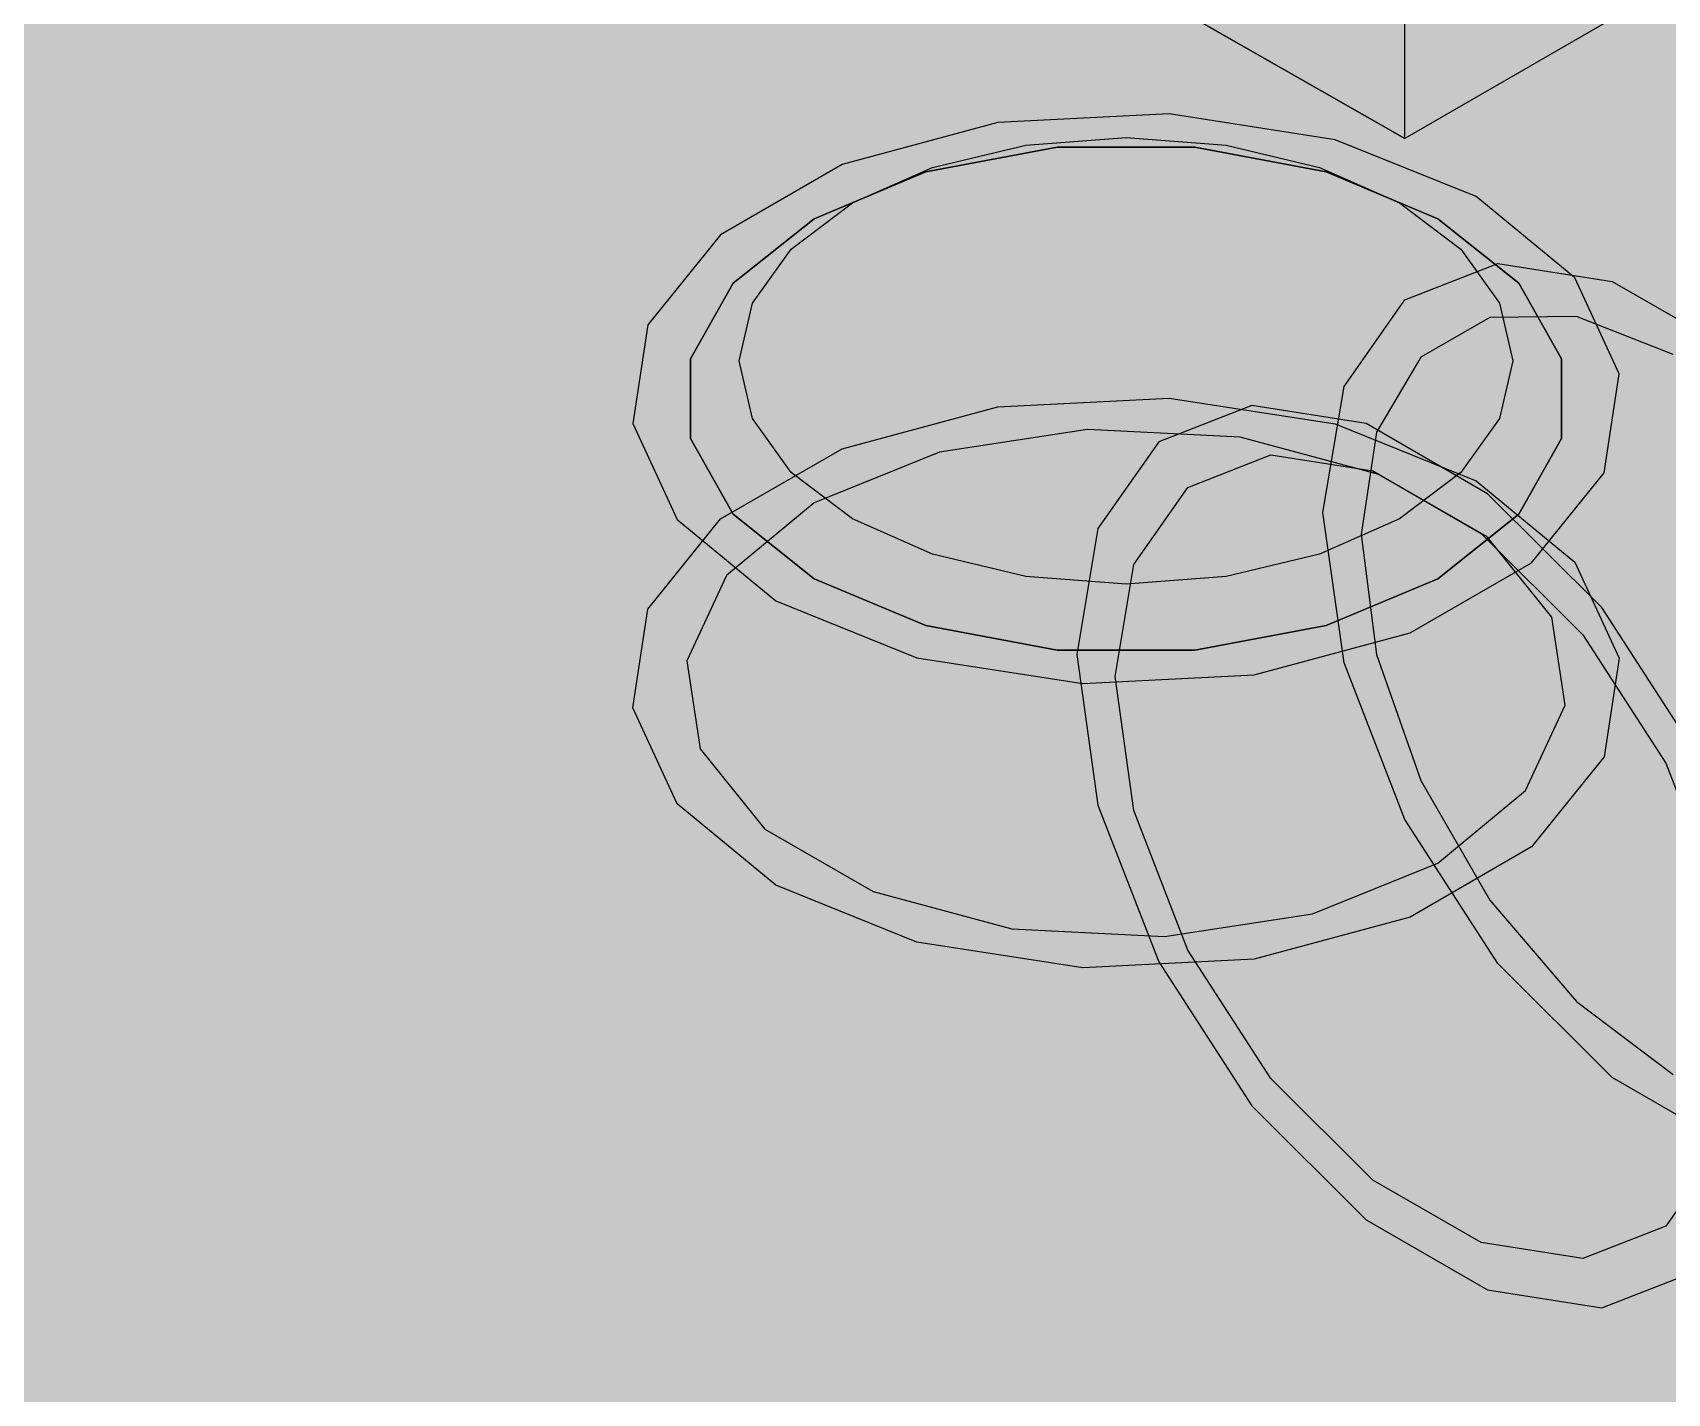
# Model space of a CAD drawing. Header units: metres. Extents: x 0 to 34.2, y 0 to 17.8.
# Drawn here: x 15.8502 to 16.109, y 5.062 to 5.2774 of the extents above; entities that cross this region are included whole.
import ezdxf

# ---------------------------------------------------------------- set-up
doc = ezdxf.new("R2010")
doc.units = ezdxf.units.M
doc.header["$LTSCALE"] = 0.25
doc.layers.add('ISO-ARISTAS', color=8, linetype='CONTINUOUS')
doc.layers.add('ISO-CONCRETO-SUP', color=254, linetype='CONTINUOUS', true_color=0xe8e8e8)

msp = doc.modelspace()

# ---------------------------------------------------------------- linework, layer by layer
at = {"layer": 'ISO-ARISTAS', "color": 250}
for p, q in [((16.06743, 5.26071), (16.06743, 5.47071)), ((16.22332, 5.35071), (16.06743, 5.26071)), ((16.06743, 5.26071), (16.06743, 5.33071)), ((16.06743, 5.26071), (16.00638, 5.2956)), ((16.00638, 5.2956), (16.06743, 5.26071)), ((16.1194, 5.29071), (16.06743, 5.26071)), ((16.0301, 5.26458), (16.00298, 5.26321)), ((16.05639, 5.26051), (16.0301, 5.26458)), ((16.00298, 5.26321), (15.97831, 5.25657)), ((16.01235, 5.25931), (15.99157, 5.25541)), ((15.99157, 5.25541), (16.01235, 5.25931)), ((15.99265, 5.25612), (16.00742, 5.25965)), ((16.00742, 5.25965), (16.02327, 5.26086)), ((16.03419, 5.25931), (16.01235, 5.25931)), ((16.01235, 5.25931), (16.03419, 5.25931)), ((16.02327, 5.26086), (16.03912, 5.25965)), ((16.05496, 5.25541), (16.03419, 5.25931)), ((16.03419, 5.25931), (16.05496, 5.25541)), ((16.03912, 5.25965), (16.05389, 5.25612)), ((16.07869, 5.2515), (16.05639, 5.26051)), ((15.97831, 5.25657), (15.95906, 5.24546)), ((15.97997, 5.2505), (15.99265, 5.25612)), ((16.05389, 5.25612), (16.06657, 5.2505)), ((15.99157, 5.25541), (15.9739, 5.248)), ((15.9739, 5.248), (15.99157, 5.25541)), ((16.07263, 5.248), (16.05496, 5.25541)), ((16.05496, 5.25541), (16.07263, 5.248)), ((16.09431, 5.23863), (16.07869, 5.2515)), ((15.97023, 5.24318), (15.97997, 5.2505)), ((16.06657, 5.2505), (16.0763, 5.24318)), ((15.9739, 5.248), (15.96106, 5.2378)), ((15.96106, 5.2378), (15.9739, 5.248)), ((16.08547, 5.2378), (16.07263, 5.248)), ((16.07263, 5.248), (16.08547, 5.2378)), ((15.95906, 5.24546), (15.94755, 5.23121)), ((15.96412, 5.23465), (15.97023, 5.24318)), ((16.0763, 5.24318), (16.08242, 5.23465)), ((16.06741, 5.23515), (16.08216, 5.24093)), ((16.08216, 5.24093), (16.10024, 5.23808)), ((16.10135, 5.22344), (16.09431, 5.23863)), ((16.10024, 5.23808), (16.11949, 5.22697)), ((15.96106, 5.2378), (15.95432, 5.22581)), ((15.95432, 5.22581), (15.96106, 5.2378)), ((16.09222, 5.22581), (16.08547, 5.2378)), ((16.08547, 5.2378), (16.09222, 5.22581)), ((15.96203, 5.2255), (15.96412, 5.23465)), ((16.05779, 5.22146), (16.06741, 5.23515)), ((16.08242, 5.23465), (16.0845, 5.2255)), ((15.94755, 5.23121), (15.94518, 5.21556)), ((16.08085, 5.23237), (16.06993, 5.22606)), ((16.08085, 5.23237), (16.06993, 5.22606)), ((16.09461, 5.23252), (16.08085, 5.23237)), ((16.09461, 5.23252), (16.08085, 5.23237)), ((16.10987, 5.2265), (16.09461, 5.23252)), ((16.10987, 5.2265), (16.09461, 5.23252)), ((15.95432, 5.22581), (15.95432, 5.21319)), ((15.95432, 5.21319), (15.95432, 5.22581)), ((15.96412, 5.21635), (15.96203, 5.2255)), ((16.06993, 5.22606), (16.06292, 5.21422)), ((16.06993, 5.22606), (16.06292, 5.21422)), ((16.0845, 5.2255), (16.08242, 5.21635)), ((16.09222, 5.21319), (16.09222, 5.22581)), ((16.09222, 5.22581), (16.09222, 5.21319)), ((16.09898, 5.20779), (16.10135, 5.22344)), ((16.05444, 5.2015), (16.05779, 5.22146)), ((15.97831, 5.21157), (16.00298, 5.21821)), ((16.00298, 5.21821), (16.0301, 5.21958)), ((16.04319, 5.21843), (16.02844, 5.21265)), ((16.0301, 5.21958), (16.05639, 5.21551)), ((16.06127, 5.21558), (16.04319, 5.21843)), ((15.94518, 5.21556), (15.95223, 5.20037)), ((15.97023, 5.20782), (15.96412, 5.21635)), ((16.05639, 5.21551), (16.07869, 5.2065)), ((16.08052, 5.20447), (16.06127, 5.21558)), ((16.08242, 5.21635), (16.0763, 5.20782)), ((15.95432, 5.21319), (15.96106, 5.2012)), ((15.96106, 5.2012), (15.95432, 5.21319)), ((16.01718, 5.21465), (15.99376, 5.21103)), ((16.04133, 5.21343), (16.01718, 5.21465)), ((16.02844, 5.21265), (16.01881, 5.19896)), ((16.06331, 5.20752), (16.04133, 5.21343)), ((16.06292, 5.21422), (16.06051, 5.198)), ((16.06292, 5.21422), (16.06051, 5.198)), ((16.08547, 5.2012), (16.09222, 5.21319)), ((16.09222, 5.21319), (16.08547, 5.2012)), ((15.95906, 5.20046), (15.97831, 5.21157)), ((15.99376, 5.21103), (15.9739, 5.203)), ((16.03308, 5.20547), (16.04622, 5.21061)), ((16.04622, 5.21061), (16.06233, 5.20808)), ((15.97997, 5.2005), (15.97023, 5.20782)), ((16.06233, 5.20808), (16.07947, 5.19819)), ((16.08045, 5.19762), (16.06331, 5.20752)), ((16.0763, 5.20782), (16.06657, 5.2005)), ((16.08747, 5.19354), (16.09898, 5.20779)), ((16.02451, 5.19328), (16.03308, 5.20547)), ((16.07869, 5.2065), (16.09431, 5.19363)), ((16.09861, 5.18643), (16.08052, 5.20447)), ((15.9739, 5.203), (15.96, 5.19153)), ((15.94755, 5.18621), (15.95906, 5.20046)), ((15.95223, 5.20037), (15.96784, 5.1875)), ((15.96106, 5.2012), (15.9739, 5.191)), ((15.9739, 5.191), (15.96106, 5.2012)), ((15.99265, 5.19488), (15.97997, 5.2005)), ((16.06657, 5.2005), (16.05389, 5.19488)), ((16.05779, 5.17768), (16.05444, 5.2015)), ((16.07263, 5.191), (16.08547, 5.2012)), ((16.08547, 5.2012), (16.07263, 5.191)), ((16.01881, 5.19896), (16.01547, 5.179)), ((16.06051, 5.198), (16.06292, 5.17899)), ((16.06051, 5.198), (16.06292, 5.17899)), ((16.07947, 5.19819), (16.09558, 5.18211)), ((16.0907, 5.18493), (16.08045, 5.19762)), ((16.00742, 5.19135), (15.99265, 5.19488)), ((16.05389, 5.19488), (16.03912, 5.19135)), ((15.96, 5.19153), (15.95372, 5.17801)), ((16.02153, 5.1755), (16.02451, 5.19328)), ((16.06823, 5.18243), (16.08747, 5.19354)), ((16.09431, 5.19363), (16.10135, 5.17844)), ((15.9739, 5.191), (15.99157, 5.18359)), ((15.99157, 5.18359), (15.9739, 5.191)), ((16.02327, 5.19014), (16.00742, 5.19135)), ((16.03912, 5.19135), (16.02327, 5.19014)), ((16.05496, 5.18359), (16.07263, 5.191)), ((16.07263, 5.191), (16.05496, 5.18359)), ((15.94518, 5.17056), (15.94755, 5.18621)), ((15.96784, 5.1875), (15.99014, 5.17849)), ((16.11336, 5.16362), (16.09861, 5.18643)), ((16.09281, 5.17099), (16.0907, 5.18493)), ((15.99157, 5.18359), (16.01235, 5.17969)), ((16.01235, 5.17969), (15.99157, 5.18359)), ((16.03419, 5.17969), (16.05496, 5.18359)), ((16.05496, 5.18359), (16.03419, 5.17969)), ((16.04355, 5.17579), (16.06823, 5.18243)), ((16.09558, 5.18211), (16.10871, 5.16181)), ((15.99014, 5.17849), (16.01643, 5.17442)), ((16.01235, 5.17969), (16.03419, 5.17969)), ((16.03419, 5.17969), (16.01235, 5.17969)), ((16.01547, 5.179), (16.01881, 5.15518)), ((16.06292, 5.17899), (16.06993, 5.15905)), ((16.06292, 5.17899), (16.06993, 5.15905)), ((16.10135, 5.17844), (16.09898, 5.16279)), ((15.95372, 5.17801), (15.95583, 5.16407)), ((16.06741, 5.15288), (16.05779, 5.17768)), ((16.01643, 5.17442), (16.04355, 5.17579)), ((16.02451, 5.15429), (16.02153, 5.1755)), ((16.08654, 5.15747), (16.09281, 5.17099)), ((15.95223, 5.15537), (15.94518, 5.17056)), ((15.95583, 5.16407), (15.96608, 5.15138)), ((16.09898, 5.16279), (16.08747, 5.14854)), ((16.10871, 5.16181), (16.11728, 5.13971)), ((16.06993, 5.15905), (16.08085, 5.14014)), ((16.06993, 5.15905), (16.08085, 5.14014)), ((15.96784, 5.1425), (15.95223, 5.15537)), ((16.01881, 5.15518), (16.02844, 5.13038)), ((16.07263, 5.146), (16.08654, 5.15747)), ((16.03308, 5.13219), (16.02451, 5.15429)), ((16.08216, 5.13007), (16.06741, 5.15288)), ((15.96608, 5.15138), (15.98322, 5.14148)), ((16.08747, 5.14854), (16.06823, 5.13743)), ((16.05277, 5.13797), (16.07263, 5.146)), ((15.99014, 5.13349), (15.96784, 5.1425)), ((15.98322, 5.14148), (16.0052, 5.13557)), ((16.08085, 5.14014), (16.09461, 5.1241)), ((16.08085, 5.14014), (16.09461, 5.1241)), ((16.02935, 5.13435), (16.05277, 5.13797)), ((16.06823, 5.13743), (16.04355, 5.13079)), ((16.0052, 5.13557), (16.02935, 5.13435)), ((16.01643, 5.12942), (15.99014, 5.13349)), ((16.04622, 5.11189), (16.03308, 5.13219)), ((16.04355, 5.13079), (16.01643, 5.12942)), ((16.02844, 5.13038), (16.04319, 5.10757)), ((16.10024, 5.11203), (16.08216, 5.13007)), ((16.09461, 5.1241), (16.10987, 5.1125)), ((16.09461, 5.1241), (16.10987, 5.1125)), ((16.06233, 5.09581), (16.04622, 5.11189)), ((16.11949, 5.10092), (16.10024, 5.11203)), ((16.04319, 5.10757), (16.06127, 5.08953)), ((16.11728, 5.10072), (16.10871, 5.08853)), ((16.07947, 5.08592), (16.06233, 5.09581)), ((16.06127, 5.08953), (16.08052, 5.07842)), ((16.10871, 5.08853), (16.09558, 5.08339)), ((16.09558, 5.08339), (16.07947, 5.08592)), ((16.09861, 5.07557), (16.11336, 5.08135)), ((16.08052, 5.07842), (16.09861, 5.07557))]:
    msp.add_line(p, q, dxfattribs=at)
at = {"layer": 'ISO-CONCRETO-SUP', "true_color": 0xc9c7c0}
for points in [[(16.23414, 5.60375), (16.90477, 5.21656), (15.67123, 5.27875), (16.34186, 4.89156)], [(15.67123, 5.27875), (16.34186, 4.89156), (15.10831, 4.95375), (15.77894, 4.56656)]]:
    msp.add_solid(points, dxfattribs=at)
at = {"layer": 'ISO-CONCRETO-SUP', "true_color": 0xa8aaae}
msp.add_solid([(16.22332, 5.35071), (16.06743, 5.26071), (16.22332, 5.56071), (16.06743, 5.47071)], dxfattribs=at)
at = {"layer": 'ISO-CONCRETO-SUP', "true_color": 0xaaadb3}
msp.add_solid([(16.00638, 5.2956), (16.06743, 5.26071), (16.00638, 5.3656), (16.06743, 5.33071)], dxfattribs=at)
at = {"layer": 'ISO-CONCRETO-SUP', "true_color": 0x8199b0}
for points in [[(15.95432, 5.35919), (15.96106, 5.3472), (15.95432, 5.28619), (15.96106, 5.2742)], [(16.09222, 5.29881), (16.08547, 5.3108), (16.09222, 5.22581), (16.08547, 5.2378)], [(15.95432, 5.28619), (15.96106, 5.2742), (15.95432, 5.21319), (15.96106, 5.2012)]]:
    msp.add_solid(points, dxfattribs=at)
at = {"layer": 'ISO-CONCRETO-SUP', "true_color": 0x6d8195}
for points in [[(16.08547, 5.3472), (16.09222, 5.35919), (16.08547, 5.2742), (16.09222, 5.28619)], [(15.96106, 5.3108), (15.95432, 5.29881), (15.96106, 5.2378), (15.95432, 5.22581)], [(16.08547, 5.2742), (16.09222, 5.28619), (16.08547, 5.2012), (16.09222, 5.21319)]]:
    msp.add_solid(points, dxfattribs=at)
at = {"layer": 'ISO-CONCRETO-SUP', "true_color": 0x8da7c1}
for points in [[(15.96106, 5.3472), (15.9739, 5.337), (15.96106, 5.2742), (15.9739, 5.264)], [(16.08547, 5.3108), (16.07263, 5.321), (16.08547, 5.2378), (16.07263, 5.248)], [(15.96106, 5.2742), (15.9739, 5.264), (15.96106, 5.2012), (15.9739, 5.191)]]:
    msp.add_solid(points, dxfattribs=at)
at = {"layer": 'ISO-CONCRETO-SUP', "true_color": 0x7c93a9}
for points in [[(16.07263, 5.337), (16.08547, 5.3472), (16.07263, 5.264), (16.08547, 5.2742)], [(15.9739, 5.321), (15.96106, 5.3108), (15.9739, 5.248), (15.96106, 5.2378)], [(16.07263, 5.264), (16.08547, 5.2742), (16.07263, 5.191), (16.08547, 5.2012)]]:
    msp.add_solid(points, dxfattribs=at)
at = {"layer": 'ISO-CONCRETO-SUP', "true_color": 0x95b1cc}
for points in [[(15.9739, 5.337), (15.99157, 5.32959), (15.9739, 5.264), (15.99157, 5.25659)], [(16.07263, 5.321), (16.05496, 5.32841), (16.07263, 5.248), (16.05496, 5.25541)], [(15.9739, 5.264), (15.99157, 5.25659), (15.9739, 5.191), (15.99157, 5.18359)]]:
    msp.add_solid(points, dxfattribs=at)
at = {"layer": 'ISO-CONCRETO-SUP', "true_color": 0x88a2bb}
for points in [[(16.05496, 5.32959), (16.07263, 5.337), (16.05496, 5.25659), (16.07263, 5.264)], [(15.99157, 5.32841), (15.9739, 5.321), (15.99157, 5.25541), (15.9739, 5.248)], [(16.05496, 5.25659), (16.07263, 5.264), (16.05496, 5.18359), (16.07263, 5.191)]]:
    msp.add_solid(points, dxfattribs=at)
at = {"layer": 'ISO-CONCRETO-SUP', "true_color": 0x797c80}
for points in [[(15.96412, 5.33385), (15.96203, 5.3247), (15.96412, 5.28425), (15.96203, 5.2751)], [(16.08242, 5.31555), (16.0845, 5.3247), (16.08242, 5.26595), (16.0845, 5.2751)], [(15.96412, 5.28425), (15.96203, 5.2751), (15.96412, 5.23465), (15.96203, 5.2255)], [(16.08242, 5.26595), (16.0845, 5.2751), (16.08242, 5.21635), (16.0845, 5.2255)]]:
    msp.add_solid(points, dxfattribs=at)
at = {"layer": 'ISO-CONCRETO-SUP', "true_color": 0x8d9095}
for points in [[(16.0845, 5.3247), (16.08242, 5.33385), (16.0845, 5.2751), (16.08242, 5.28425)], [(15.96203, 5.3247), (15.96412, 5.31555), (15.96203, 5.2751), (15.96412, 5.26595)], [(16.0845, 5.2751), (16.08242, 5.28425), (16.0845, 5.2255), (16.08242, 5.23465)], [(15.96203, 5.2751), (15.96412, 5.26595), (15.96203, 5.2255), (15.96412, 5.21635)]]:
    msp.add_solid(points, dxfattribs=at)
at = {"layer": 'ISO-CONCRETO-SUP', "true_color": 0x92aec8}
for points in [[(16.01235, 5.33231), (15.99157, 5.32841), (16.01235, 5.25931), (15.99157, 5.25541)], [(16.03419, 5.32569), (16.05496, 5.32959), (16.03419, 5.25269), (16.05496, 5.25659)], [(16.03419, 5.25269), (16.05496, 5.25659), (16.03419, 5.17969), (16.05496, 5.18359)]]:
    msp.add_solid(points, dxfattribs=at)
at = {"layer": 'ISO-CONCRETO-SUP', "true_color": 0x98b5d0}
for points in [[(16.03419, 5.33231), (16.01235, 5.33231), (16.03419, 5.25931), (16.01235, 5.25931)], [(16.01235, 5.32569), (16.03419, 5.32569), (16.01235, 5.25269), (16.03419, 5.25269)], [(16.01235, 5.25269), (16.03419, 5.25269), (16.01235, 5.17969), (16.03419, 5.17969)]]:
    msp.add_solid(points, dxfattribs=at)
at = {"layer": 'ISO-CONCRETO-SUP', "true_color": 0x99b6d1}
for points in [[(16.05496, 5.32841), (16.03419, 5.33231), (16.05496, 5.25541), (16.03419, 5.25931)], [(15.99157, 5.32959), (16.01235, 5.32569), (15.99157, 5.25659), (16.01235, 5.25269)], [(15.99157, 5.25659), (16.01235, 5.25269), (15.99157, 5.18359), (16.01235, 5.17969)]]:
    msp.add_solid(points, dxfattribs=at)
at = {"layer": 'ISO-CONCRETO-SUP', "true_color": 0xbcc0c7}
msp.add_solid([(16.05834, 5.3256), (16.1194, 5.29071), (16.00638, 5.2956), (16.06743, 5.26071)], dxfattribs=at)
at = {"layer": 'ISO-CONCRETO-SUP', "true_color": 0x9a9da3}
for points in [[(15.96412, 5.31555), (15.97023, 5.30702), (15.96412, 5.26595), (15.97023, 5.25742)], [(16.08242, 5.28425), (16.0763, 5.29278), (16.08242, 5.23465), (16.0763, 5.24318)], [(15.96412, 5.26595), (15.97023, 5.25742), (15.96412, 5.21635), (15.97023, 5.20782)]]:
    msp.add_solid(points, dxfattribs=at)
at = {"layer": 'ISO-CONCRETO-SUP', "true_color": 0x83868b}
for points in [[(16.0763, 5.30702), (16.08242, 5.31555), (16.0763, 5.25742), (16.08242, 5.26595)], [(15.97023, 5.29278), (15.96412, 5.28425), (15.97023, 5.24318), (15.96412, 5.23465)], [(16.0763, 5.25742), (16.08242, 5.26595), (16.0763, 5.20782), (16.08242, 5.21635)]]:
    msp.add_solid(points, dxfattribs=at)
at = {"layer": 'ISO-CONCRETO-SUP', "true_color": 0xafb3b9}
for points in [[(16.02327, 5.31046), (16.00742, 5.30925), (16.02327, 5.26086), (16.00742, 5.25965)], [(16.02327, 5.28934), (16.03912, 5.29055), (16.02327, 5.23974), (16.03912, 5.24095)], [(16.02327, 5.23974), (16.03912, 5.24095), (16.02327, 5.19014), (16.03912, 5.19135)]]:
    msp.add_solid(points, dxfattribs=at)
at = {"layer": 'ISO-CONCRETO-SUP', "true_color": 0xb3b6bd}
for points in [[(16.03912, 5.30925), (16.02327, 5.31046), (16.03912, 5.25965), (16.02327, 5.26086)], [(16.00742, 5.29055), (16.02327, 5.28934), (16.00742, 5.24095), (16.02327, 5.23974)], [(16.00742, 5.24095), (16.02327, 5.23974), (16.00742, 5.19135), (16.02327, 5.19014)]]:
    msp.add_solid(points, dxfattribs=at)
at = {"layer": 'ISO-CONCRETO-SUP', "true_color": 0xa8acb2}
for points in [[(16.00742, 5.30925), (15.99265, 5.30572), (16.00742, 5.25965), (15.99265, 5.25612)], [(16.03912, 5.29055), (16.05389, 5.29408), (16.03912, 5.24095), (16.05389, 5.24448)], [(16.03912, 5.24095), (16.05389, 5.24448), (16.03912, 5.19135), (16.05389, 5.19488)]]:
    msp.add_solid(points, dxfattribs=at)
at = {"layer": 'ISO-CONCRETO-SUP', "true_color": 0xb2b5bc}
for points in [[(16.05389, 5.30572), (16.03912, 5.30925), (16.05389, 5.25612), (16.03912, 5.25965)], [(15.99265, 5.29408), (16.00742, 5.29055), (15.99265, 5.24448), (16.00742, 5.24095)], [(15.99265, 5.24448), (16.00742, 5.24095), (15.99265, 5.19488), (16.00742, 5.19135)]]:
    msp.add_solid(points, dxfattribs=at)
at = {"layer": 'ISO-CONCRETO-SUP', "true_color": 0xa5a8af}
for points in [[(15.97023, 5.30702), (15.97997, 5.2997), (15.97023, 5.25742), (15.97997, 5.2501)], [(16.0763, 5.29278), (16.06657, 5.3001), (16.0763, 5.24318), (16.06657, 5.2505)], [(15.97023, 5.25742), (15.97997, 5.2501), (15.97023, 5.20782), (15.97997, 5.2005)]]:
    msp.add_solid(points, dxfattribs=at)
at = {"layer": 'ISO-CONCRETO-SUP', "true_color": 0x9ea1a7}
for points in [[(15.99265, 5.30572), (15.97997, 5.3001), (15.99265, 5.25612), (15.97997, 5.2505)], [(16.05389, 5.29408), (16.06657, 5.2997), (16.05389, 5.24448), (16.06657, 5.2501)], [(16.05389, 5.24448), (16.06657, 5.2501), (16.05389, 5.19488), (16.06657, 5.2005)]]:
    msp.add_solid(points, dxfattribs=at)
at = {"layer": 'ISO-CONCRETO-SUP', "true_color": 0xadb1b7}
for points in [[(16.06657, 5.3001), (16.05389, 5.30572), (16.06657, 5.2505), (16.05389, 5.25612)], [(15.97997, 5.2997), (15.99265, 5.29408), (15.97997, 5.2501), (15.99265, 5.24448)], [(15.97997, 5.2501), (15.99265, 5.24448), (15.97997, 5.2005), (15.99265, 5.19488)]]:
    msp.add_solid(points, dxfattribs=at)
at = {"layer": 'ISO-CONCRETO-SUP', "true_color": 0x92949a}
for points in [[(16.06657, 5.2997), (16.0763, 5.30702), (16.06657, 5.2501), (16.0763, 5.25742)], [(15.97997, 5.3001), (15.97023, 5.29278), (15.97997, 5.2505), (15.97023, 5.24318)], [(16.06657, 5.2501), (16.0763, 5.25742), (16.06657, 5.2005), (16.0763, 5.20782)]]:
    msp.add_solid(points, dxfattribs=at)
at = {"layer": 'ISO-CONCRETO-SUP', "true_color": 0x687c8e}
for points in [[(15.95432, 5.29881), (15.95432, 5.28619), (15.95432, 5.22581), (15.95432, 5.21319)], [(16.09222, 5.28619), (16.09222, 5.29881), (16.09222, 5.21319), (16.09222, 5.22581)], [(16.08085, 5.23237), (16.06993, 5.22606), (16.15641, 5.27599), (16.14549, 5.26969)], [(16.06993, 5.22606), (16.06292, 5.21422), (16.14549, 5.26969), (16.13848, 5.25784)]]:
    msp.add_solid(points, dxfattribs=at)
at = {"layer": 'ISO-CONCRETO-SUP', "true_color": 0x8faac4}
msp.add_solid([(16.09461, 5.23252), (16.08085, 5.23237), (16.17018, 5.27614), (16.15641, 5.27599)], dxfattribs=at)
at = {"layer": 'ISO-CONCRETO-SUP', "true_color": 0x9cbad6}
msp.add_solid([(16.10987, 5.2265), (16.09461, 5.23252), (16.18543, 5.27013), (16.17018, 5.27614)], dxfattribs=at)
at = {"layer": 'ISO-CONCRETO-SUP', "true_color": 0x32549f}
for points in [[(16.0301, 5.26458), (16.00298, 5.26321), (16.0301, 5.21958), (16.00298, 5.21821)], [(16.01643, 5.17442), (16.04355, 5.17579), (16.01643, 5.12942), (16.04355, 5.13079)]]:
    msp.add_solid(points, dxfattribs=at)
at = {"layer": 'ISO-CONCRETO-SUP', "true_color": 0x3355a2}
for points in [[(16.05639, 5.26051), (16.0301, 5.26458), (16.05639, 5.21551), (16.0301, 5.21958)], [(16.09371, 5.18146), (16.07985, 5.19832), (16.09463, 5.18167), (16.07966, 5.19827)], [(16.10263, 5.15969), (16.09371, 5.18146), (16.10561, 5.16037), (16.09463, 5.18167)], [(15.99014, 5.17849), (16.01643, 5.17442), (15.99014, 5.13349), (16.01643, 5.12942)], [(16.11129, 5.13693), (16.10561, 5.16037), (16.11728, 5.13971), (16.10871, 5.16181)], [(16.01193, 5.14845), (16.0176, 5.12502), (16.02451, 5.15429), (16.03308, 5.13219)], [(16.00271, 5.12163), (16.01163, 5.09986), (16.0176, 5.12502), (16.02858, 5.10371)], [(16.01163, 5.09986), (16.02549, 5.08301), (16.02858, 5.10371), (16.04355, 5.08711)]]:
    msp.add_solid(points, dxfattribs=at)
at = {"layer": 'ISO-CONCRETO-SUP', "true_color": 0x2f4f97}
for points in [[(16.00298, 5.26321), (15.97831, 5.25657), (16.00298, 5.21821), (15.97831, 5.21157)], [(16.04355, 5.17579), (16.06823, 5.18243), (16.04355, 5.13079), (16.06823, 5.13743)]]:
    msp.add_solid(points, dxfattribs=at)
at = {"layer": 'ISO-CONCRETO-SUP', "true_color": 0xa1c0dd}
for points in [[(16.02327, 5.2195), (16.01235, 5.25931), (15.99157, 5.25541)], [(16.02327, 5.2195), (16.03419, 5.25931), (16.01235, 5.25931)], [(16.02327, 5.2195), (16.05496, 5.25541), (16.03419, 5.25931)], [(16.02327, 5.2195), (15.99157, 5.25541), (15.9739, 5.248)], [(16.02327, 5.2195), (16.07263, 5.248), (16.05496, 5.25541)], [(16.02327, 5.2195), (15.9739, 5.248), (15.96106, 5.2378)], [(16.02327, 5.2195), (16.08547, 5.2378), (16.07263, 5.248)], [(16.02327, 5.2195), (15.96106, 5.2378), (15.95432, 5.22581)], [(16.02327, 5.2195), (16.09222, 5.22581), (16.08547, 5.2378)], [(16.02327, 5.2195), (15.95432, 5.22581), (15.95432, 5.21319)], [(16.02327, 5.2195), (16.09222, 5.21319), (16.09222, 5.22581)], [(16.02327, 5.2195), (15.95432, 5.21319), (15.96106, 5.2012)], [(16.02327, 5.2195), (15.96106, 5.2012), (15.9739, 5.191)], [(16.02327, 5.2195), (15.9739, 5.191), (15.99157, 5.18359)], [(16.02327, 5.2195), (15.99157, 5.18359), (16.01235, 5.17969)], [(16.02327, 5.2195), (16.01235, 5.17969), (16.03419, 5.17969)], [(16.02327, 5.2195), (16.08547, 5.2012), (16.09222, 5.21319)], [(16.02327, 5.2195), (16.07263, 5.191), (16.08547, 5.2012)], [(16.02327, 5.2195), (16.05496, 5.18359), (16.07263, 5.191)], [(16.02327, 5.2195), (16.03419, 5.17969), (16.05496, 5.18359)]]:
    msp.add_solid(points, dxfattribs=at)
at = {"layer": 'ISO-CONCRETO-SUP', "true_color": 0x31539e}
for points in [[(16.07869, 5.2515), (16.05639, 5.26051), (16.07869, 5.2065), (16.05639, 5.21551)], [(15.96784, 5.1875), (15.99014, 5.17849), (15.96784, 5.1425), (15.99014, 5.13349)]]:
    msp.add_solid(points, dxfattribs=at)
at = {"layer": 'ISO-CONCRETO-SUP', "true_color": 0x2b488a}
for points in [[(15.97831, 5.25657), (15.95906, 5.24546), (15.97831, 5.21157), (15.95906, 5.20046)], [(16.04319, 5.21843), (16.02844, 5.21265), (16.08216, 5.24093), (16.06741, 5.23515)], [(16.06823, 5.18243), (16.08747, 5.19354), (16.06823, 5.13743), (16.08747, 5.14854)], [(15.98193, 5.17708), (15.97087, 5.15642), (15.98785, 5.17216), (15.97889, 5.14977)], [(16.08066, 5.12008), (16.09172, 5.14073), (16.08658, 5.11516), (16.09554, 5.13756)], [(16.09861, 5.07557), (16.11336, 5.08135), (16.13758, 5.09807), (16.15233, 5.10385)]]:
    msp.add_solid(points, dxfattribs=at)
at = {"layer": 'ISO-CONCRETO-SUP', "true_color": 0x7990a6}
msp.add_solid([(16.06292, 5.21422), (16.06051, 5.198), (16.13848, 5.25784), (16.13607, 5.24163)], dxfattribs=at)
at = {"layer": 'ISO-CONCRETO-SUP', "true_color": 0x2e4e94}
for points in [[(16.09431, 5.23863), (16.07869, 5.2515), (16.09431, 5.19363), (16.07869, 5.2065)], [(15.95223, 5.20037), (15.96784, 5.1875), (15.95223, 5.15537), (15.96784, 5.1425)]]:
    msp.add_solid(points, dxfattribs=at)
at = {"layer": 'ISO-CONCRETO-SUP', "true_color": 0x263f79}
for points in [[(15.95906, 5.24546), (15.94755, 5.23121), (15.95906, 5.20046), (15.94755, 5.18621)], [(16.08747, 5.19354), (16.09898, 5.20779), (16.08747, 5.14854), (16.09898, 5.16279)], [(16.09281, 5.17099), (16.0907, 5.18493), (16.09312, 5.16758), (16.09079, 5.18389)], [(15.95372, 5.17801), (15.95583, 5.16407), (15.95525, 5.16102), (15.95757, 5.14471)]]:
    msp.add_solid(points, dxfattribs=at)
at = {"layer": 'ISO-CONCRETO-SUP', "true_color": 0x31529d}
for points in [[(16.06127, 5.21558), (16.04319, 5.21843), (16.10024, 5.23808), (16.08216, 5.24093)], [(16.04133, 5.21343), (16.01718, 5.21465), (16.04143, 5.21239), (16.01749, 5.21125)], [(16.10552, 5.13562), (16.10263, 5.15969), (16.11129, 5.13693), (16.10561, 5.16037)], [(15.99982, 5.1457), (16.00271, 5.12163), (16.01193, 5.14845), (16.0176, 5.12502)], [(16.0052, 5.13557), (16.02935, 5.13435), (16.00693, 5.11621), (16.03088, 5.11735)], [(16.08052, 5.07842), (16.09861, 5.07557), (16.11949, 5.10092), (16.13758, 5.09807)]]:
    msp.add_solid(points, dxfattribs=at)
at = {"layer": 'ISO-CONCRETO-SUP', "true_color": 0x8ba5be}
msp.add_solid([(16.06051, 5.198), (16.06292, 5.17899), (16.13607, 5.24163), (16.13848, 5.22262)], dxfattribs=at)
at = {"layer": 'ISO-CONCRETO-SUP', "true_color": 0x3559aa}
for points in [[(16.08052, 5.20447), (16.06127, 5.21558), (16.11949, 5.22697), (16.10024, 5.23808)], [(16.06127, 5.08953), (16.08052, 5.07842), (16.10024, 5.11203), (16.11949, 5.10092)]]:
    msp.add_solid(points, dxfattribs=at)
at = {"layer": 'ISO-CONCRETO-SUP', "true_color": 0x2a4686}
for points in [[(16.10135, 5.22344), (16.09431, 5.23863), (16.10135, 5.17844), (16.09431, 5.19363)], [(15.94518, 5.21556), (15.95223, 5.20037), (15.94518, 5.17056), (15.95223, 5.15537)], [(16.08043, 5.19783), (16.06329, 5.20773), (16.08038, 5.19801), (16.06323, 5.20791)], [(16.00277, 5.19112), (15.98785, 5.17216), (16.00743, 5.1894), (15.99507, 5.16949)], [(15.96793, 5.13077), (15.98507, 5.12087), (15.97341, 5.11308), (15.99055, 5.10318)], [(16.07167, 5.0962), (16.08658, 5.11516), (16.08144, 5.09258), (16.0938, 5.11249)]]:
    msp.add_solid(points, dxfattribs=at)
at = {"layer": 'ISO-CONCRETO-SUP', "true_color": 0x22396e}
for points in [[(16.02844, 5.21265), (16.01881, 5.19896), (16.06741, 5.23515), (16.05779, 5.22146)], [(15.94755, 5.23121), (15.94518, 5.21556), (15.94755, 5.18621), (15.94518, 5.17056)], [(16.09898, 5.20779), (16.10135, 5.22344), (16.09898, 5.16279), (16.10135, 5.17844)], [(16.0435, 5.21), (16.02425, 5.20347), (16.04435, 5.20996), (16.027, 5.20336)], [(16.04435, 5.20996), (16.027, 5.20336), (16.04526, 5.21017), (16.02998, 5.20403)], [(16.06302, 5.20815), (16.04276, 5.21027), (16.06287, 5.20821), (16.0435, 5.21)], [(16.08029, 5.19815), (16.06314, 5.20805), (16.08016, 5.19825), (16.06302, 5.20815)], [(16.02998, 5.20403), (16.01851, 5.1905), (16.03308, 5.20547), (16.02451, 5.19328)], [(16.09312, 5.16758), (16.09079, 5.18389), (16.09402, 5.16466), (16.09107, 5.18299)], [(15.95525, 5.16102), (15.95757, 5.14471), (15.95976, 5.14643), (15.96271, 5.1281)], [(15.9823, 5.099), (15.99944, 5.08911), (15.99427, 5.08907), (16.01141, 5.07918)], [(16.09323, 5.08135), (16.1047, 5.09489), (16.10871, 5.08853), (16.11728, 5.10072)], [(16.06099, 5.07136), (16.07834, 5.07797), (16.07795, 5.07521), (16.09323, 5.08135)], [(16.01141, 5.07918), (16.03167, 5.07706), (16.026, 5.07378), (16.04537, 5.07198)], [(16.04537, 5.07198), (16.06462, 5.07852), (16.06099, 5.07136), (16.07834, 5.07797)]]:
    msp.add_solid(points, dxfattribs=at)
at = {"layer": 'ISO-CONCRETO-SUP', "true_color": 0x91adc7}
for points in [[(16.10987, 5.1695), (16.08085, 5.23237), (16.06993, 5.22606)], [(16.10987, 5.1695), (16.09461, 5.23252), (16.08085, 5.23237)], [(16.10987, 5.1695), (16.10987, 5.2265), (16.09461, 5.23252)], [(16.10987, 5.1695), (16.06993, 5.22606), (16.06292, 5.21422)], [(16.10987, 5.1695), (16.06292, 5.21422), (16.06051, 5.198)], [(16.10987, 5.1695), (16.06051, 5.198), (16.06292, 5.17899)], [(16.10987, 5.1695), (16.06292, 5.17899), (16.06993, 5.15905)], [(16.10987, 5.1695), (16.06993, 5.15905), (16.08085, 5.14014)], [(16.10987, 5.1695), (16.08085, 5.14014), (16.09461, 5.1241)], [(16.10987, 5.1695), (16.09461, 5.1241), (16.10987, 5.1125)]]:
    msp.add_solid(points, dxfattribs=at)
at = {"layer": 'ISO-CONCRETO-SUP', "true_color": 0x375cb0}
for points in [[(16.09861, 5.18643), (16.08052, 5.20447), (16.13758, 5.20893), (16.11949, 5.22697)], [(16.04319, 5.10757), (16.06127, 5.08953), (16.08216, 5.13007), (16.10024, 5.11203)]]:
    msp.add_solid(points, dxfattribs=at)
at = {"layer": 'ISO-CONCRETO-SUP', "true_color": 0x99b7d2}
msp.add_solid([(16.06292, 5.17899), (16.06993, 5.15905), (16.13848, 5.22262), (16.14549, 5.20268)], dxfattribs=at)
at = {"layer": 'ISO-CONCRETO-SUP', "true_color": 0x28427f}
msp.add_solid([(16.01881, 5.19896), (16.01547, 5.179), (16.05779, 5.22146), (16.05444, 5.2015)], dxfattribs=at)
at = {"layer": 'ISO-CONCRETO-SUP', "true_color": 0x305099}
for points in [[(16.01718, 5.21465), (15.99376, 5.21103), (16.01749, 5.21125), (15.99435, 5.20444)], [(16.06252, 5.20817), (16.04526, 5.21017), (16.06233, 5.20808), (16.04622, 5.21061)], [(16.09988, 5.1598), (16.09287, 5.1815), (16.10263, 5.15969), (16.09371, 5.18146)], [(16.02935, 5.13435), (16.05277, 5.13797), (16.03088, 5.11735), (16.05401, 5.12415)], [(15.98899, 5.12218), (15.996, 5.10048), (16.00271, 5.12163), (16.01163, 5.09986)], [(16.06069, 5.07721), (16.07795, 5.07521), (16.07947, 5.08592), (16.09558, 5.08339)]]:
    msp.add_solid(points, dxfattribs=at)
at = {"layer": 'ISO-CONCRETO-SUP', "true_color": 0x2e4d92}
for points in [[(16.04143, 5.21239), (16.01749, 5.21125), (16.04171, 5.21149), (16.01839, 5.20832)], [(16.01749, 5.21125), (15.99435, 5.20444), (16.01839, 5.20832), (15.9961, 5.19879)], [(16.03088, 5.11735), (16.05401, 5.12415), (16.03539, 5.10277), (16.05768, 5.1123)], [(16.00693, 5.11621), (16.03088, 5.11735), (16.01208, 5.0996), (16.03539, 5.10277)]]:
    msp.add_solid(points, dxfattribs=at)
at = {"layer": 'ISO-CONCRETO-SUP', "true_color": 0x30519b}
for points in [[(16.06331, 5.20752), (16.04133, 5.21343), (16.06329, 5.20773), (16.04143, 5.21239)], [(15.98322, 5.14148), (16.0052, 5.13557), (15.98507, 5.12087), (16.00693, 5.11621)]]:
    msp.add_solid(points, dxfattribs=at)
at = {"layer": 'ISO-CONCRETO-SUP', "true_color": 0x2d4b8e}
for points in [[(16.06329, 5.20773), (16.04143, 5.21239), (16.06323, 5.20791), (16.04171, 5.21149)], [(16.08002, 5.19831), (16.06287, 5.20821), (16.07985, 5.19832), (16.0627, 5.20821)], [(16.09747, 5.16069), (16.09213, 5.18177), (16.09988, 5.1598), (16.09287, 5.1815)], [(15.97697, 5.12663), (15.98231, 5.10556), (15.98899, 5.12218), (15.996, 5.10048)], [(15.98507, 5.12087), (16.00693, 5.11621), (15.99055, 5.10318), (16.01208, 5.0996)], [(16.00886, 5.08367), (16.026, 5.07378), (16.02549, 5.08301), (16.04264, 5.07311)]]:
    msp.add_solid(points, dxfattribs=at)
at = {"layer": 'ISO-CONCRETO-SUP', "true_color": 0x2d4b90}
for points in [[(15.99376, 5.21103), (15.9739, 5.203), (15.99435, 5.20444), (15.97482, 5.1928)], [(16.05277, 5.13797), (16.07263, 5.146), (16.05401, 5.12415), (16.07355, 5.1358)]]:
    msp.add_solid(points, dxfattribs=at)
at = {"layer": 'ISO-CONCRETO-SUP', "true_color": 0x2a4787}
for points in [[(16.04171, 5.21149), (16.01839, 5.20832), (16.04216, 5.21078), (16.01986, 5.206)], [(16.04526, 5.21017), (16.02998, 5.20403), (16.04622, 5.21061), (16.03308, 5.20547)], [(15.97753, 5.18405), (15.96491, 5.16586), (15.98193, 5.17708), (15.97087, 5.15642)], [(16.07626, 5.12705), (16.08888, 5.14523), (16.08066, 5.12008), (16.09172, 5.14073)], [(16.01208, 5.0996), (16.03539, 5.10277), (16.02043, 5.08638), (16.04273, 5.09116)], [(16.07795, 5.07521), (16.09323, 5.08135), (16.09558, 5.08339), (16.10871, 5.08853)]]:
    msp.add_solid(points, dxfattribs=at)
at = {"layer": 'ISO-CONCRETO-SUP', "true_color": 0x27417c}
for points in [[(16.04216, 5.21078), (16.01986, 5.206), (16.04276, 5.21027), (16.02184, 5.20436)], [(16.02184, 5.20436), (16.00277, 5.19112), (16.02425, 5.20347), (16.00743, 5.1894)], [(16.0526, 5.08297), (16.07167, 5.0962), (16.06462, 5.07852), (16.08144, 5.09258)], [(16.02043, 5.08638), (16.04273, 5.09116), (16.03167, 5.07706), (16.0526, 5.08297)]]:
    msp.add_solid(points, dxfattribs=at)
at = {"layer": 'ISO-CONCRETO-SUP', "true_color": 0x233b71}
for points in [[(16.04276, 5.21027), (16.02184, 5.20436), (16.0435, 5.21), (16.02425, 5.20347)], [(16.03167, 5.07706), (16.0526, 5.08297), (16.04537, 5.07198), (16.06462, 5.07852)]]:
    msp.add_solid(points, dxfattribs=at)
at = {"layer": 'ISO-CONCRETO-SUP', "true_color": 0x284481}
for points in [[(16.06323, 5.20791), (16.04171, 5.21149), (16.06314, 5.20805), (16.04216, 5.21078)], [(16.08016, 5.19825), (16.06302, 5.20815), (16.08002, 5.19831), (16.06287, 5.20821)], [(16.01274, 5.18919), (16.00331, 5.16916), (16.01851, 5.1905), (16.01224, 5.17119)], [(15.96491, 5.16586), (15.95976, 5.14643), (15.97087, 5.15642), (15.9671, 5.13482)], [(16.08888, 5.14523), (16.09402, 5.16466), (16.09172, 5.14073), (16.09549, 5.16233)], [(16.0926, 5.09214), (16.10203, 5.11216), (16.1047, 5.09489), (16.11097, 5.11419)], [(15.99055, 5.10318), (16.01208, 5.0996), (15.99944, 5.08911), (16.02043, 5.08638)], [(15.99427, 5.08907), (16.01141, 5.07918), (16.00886, 5.08367), (16.026, 5.07378)]]:
    msp.add_solid(points, dxfattribs=at)
at = {"layer": 'ISO-CONCRETO-SUP', "true_color": 0x243c73}
for points in [[(16.06314, 5.20805), (16.04216, 5.21078), (16.06302, 5.20815), (16.04276, 5.21027)], [(15.96, 5.19153), (15.95372, 5.17801), (15.96124, 5.17772), (15.95525, 5.16102)], [(16.08654, 5.15747), (16.09281, 5.17099), (16.08713, 5.15088), (16.09312, 5.16758)], [(15.99944, 5.08911), (16.02043, 5.08638), (16.01141, 5.07918), (16.03167, 5.07706)]]:
    msp.add_solid(points, dxfattribs=at)
at = {"layer": 'ISO-CONCRETO-SUP', "true_color": 0x294583}
for points in [[(16.06287, 5.20821), (16.0435, 5.21), (16.0627, 5.20821), (16.04435, 5.20996)], [(16.00743, 5.1894), (15.99507, 5.16949), (16.01274, 5.18919), (16.00331, 5.16916)], [(16.09549, 5.16233), (16.09152, 5.18228), (16.09747, 5.16069), (16.09213, 5.18177)], [(15.9671, 5.13482), (15.97107, 5.11488), (15.97697, 5.12663), (15.98231, 5.10556)], [(16.08144, 5.09258), (16.0938, 5.11249), (16.0926, 5.09214), (16.10203, 5.11216)], [(16.026, 5.07378), (16.04537, 5.07198), (16.04264, 5.07311), (16.06099, 5.07136)]]:
    msp.add_solid(points, dxfattribs=at)
at = {"layer": 'ISO-CONCRETO-SUP', "true_color": 0x2d4b8f}
for points in [[(16.0627, 5.20821), (16.04435, 5.20996), (16.06252, 5.20817), (16.04526, 5.21017)], [(15.99507, 5.16949), (15.98867, 5.14615), (16.00331, 5.16916), (15.99982, 5.1457)], [(16.09554, 5.13756), (16.09747, 5.16069), (16.1002, 5.13583), (16.09988, 5.1598)], [(15.97889, 5.14977), (15.97697, 5.12663), (15.98867, 5.14615), (15.98899, 5.12218)], [(16.0938, 5.11249), (16.1002, 5.13583), (16.10203, 5.11216), (16.10552, 5.13562)], [(16.04264, 5.07311), (16.06099, 5.07136), (16.06069, 5.07721), (16.07795, 5.07521)]]:
    msp.add_solid(points, dxfattribs=at)
at = {"layer": 'ISO-CONCRETO-SUP', "true_color": 0x2c498b}
for points in [[(16.01839, 5.20832), (15.9961, 5.19879), (16.01986, 5.206), (15.99895, 5.1943)], [(15.9961, 5.19879), (15.97753, 5.18405), (15.99895, 5.1943), (15.98193, 5.17708)], [(16.05768, 5.1123), (16.07626, 5.12705), (16.06364, 5.10286), (16.08066, 5.12008)], [(16.03539, 5.10277), (16.05768, 5.1123), (16.04273, 5.09116), (16.06364, 5.10286)]]:
    msp.add_solid(points, dxfattribs=at)
at = {"layer": 'ISO-CONCRETO-SUP', "true_color": 0x3457a6}
for points in [[(16.07966, 5.19827), (16.06252, 5.20817), (16.07947, 5.19819), (16.06233, 5.20808)], [(16.04355, 5.08711), (16.06069, 5.07721), (16.06233, 5.09581), (16.07947, 5.08592)]]:
    msp.add_solid(points, dxfattribs=at)
at = {"layer": 'ISO-CONCRETO-SUP', "true_color": 0x31519b}
for points in [[(16.07985, 5.19832), (16.0627, 5.20821), (16.07966, 5.19827), (16.06252, 5.20817)], [(16.02549, 5.08301), (16.04264, 5.07311), (16.04355, 5.08711), (16.06069, 5.07721)]]:
    msp.add_solid(points, dxfattribs=at)
at = {"layer": 'ISO-CONCRETO-SUP', "true_color": 0x253f78}
for points in [[(16.08038, 5.19801), (16.06323, 5.20791), (16.08029, 5.19815), (16.06314, 5.20805)], [(16.09402, 5.16466), (16.09107, 5.18299), (16.09549, 5.16233), (16.09152, 5.18228)], [(15.95976, 5.14643), (15.96271, 5.1281), (15.9671, 5.13482), (15.97107, 5.11488)], [(15.97341, 5.11308), (15.99055, 5.10318), (15.9823, 5.099), (15.99944, 5.08911)]]:
    msp.add_solid(points, dxfattribs=at)
at = {"layer": 'ISO-CONCRETO-SUP', "true_color": 0x2e4d93}
for points in [[(16.08045, 5.19762), (16.06331, 5.20752), (16.08043, 5.19783), (16.06329, 5.20773)], [(16.01224, 5.17119), (16.01193, 5.14845), (16.02153, 5.1755), (16.02451, 5.15429)], [(15.96608, 5.15138), (15.98322, 5.14148), (15.96793, 5.13077), (15.98507, 5.12087)]]:
    msp.add_solid(points, dxfattribs=at)
at = {"layer": 'ISO-CONCRETO-SUP', "true_color": 0x375bae}
for points in [[(16.11336, 5.16362), (16.09861, 5.18643), (16.15233, 5.18612), (16.13758, 5.20893)], [(16.02844, 5.13038), (16.04319, 5.10757), (16.06741, 5.15288), (16.08216, 5.13007)]]:
    msp.add_solid(points, dxfattribs=at)
at = {"layer": 'ISO-CONCRETO-SUP', "true_color": 0x2c4a8d}
for points in [[(15.99435, 5.20444), (15.97482, 5.1928), (15.9961, 5.19879), (15.97753, 5.18405)], [(16.05401, 5.12415), (16.07355, 5.1358), (16.05768, 5.1123), (16.07626, 5.12705)]]:
    msp.add_solid(points, dxfattribs=at)
at = {"layer": 'ISO-CONCRETO-SUP', "true_color": 0x294584}
for points in [[(16.01986, 5.206), (15.99895, 5.1943), (16.02184, 5.20436), (16.00277, 5.19112)], [(16.04273, 5.09116), (16.06364, 5.10286), (16.0526, 5.08297), (16.07167, 5.0962)]]:
    msp.add_solid(points, dxfattribs=at)
at = {"layer": 'ISO-CONCRETO-SUP', "true_color": 0x294483}
for points in [[(15.9739, 5.203), (15.96, 5.19153), (15.97482, 5.1928), (15.96124, 5.17772)], [(16.07263, 5.146), (16.08654, 5.15747), (16.07355, 5.1358), (16.08713, 5.15088)]]:
    msp.add_solid(points, dxfattribs=at)
at = {"layer": 'ISO-CONCRETO-SUP', "true_color": 0x253e75}
for points in [[(16.02425, 5.20347), (16.00743, 5.1894), (16.027, 5.20336), (16.01274, 5.18919)], [(16.06462, 5.07852), (16.08144, 5.09258), (16.07834, 5.07797), (16.0926, 5.09214)]]:
    msp.add_solid(points, dxfattribs=at)
at = {"layer": 'ISO-CONCRETO-SUP', "true_color": 0x233a6f}
for points in [[(16.027, 5.20336), (16.01274, 5.18919), (16.02998, 5.20403), (16.01851, 5.1905)], [(16.07834, 5.07797), (16.0926, 5.09214), (16.09323, 5.08135), (16.1047, 5.09489)]]:
    msp.add_solid(points, dxfattribs=at)
at = {"layer": 'ISO-CONCRETO-SUP', "true_color": 0xa3c2df}
msp.add_solid([(16.06993, 5.15905), (16.08085, 5.14014), (16.14549, 5.20268), (16.15641, 5.18376)], dxfattribs=at)
at = {"layer": 'ISO-CONCRETO-SUP', "true_color": 0x2e4d94}
msp.add_solid([(16.01547, 5.179), (16.01881, 5.15518), (16.05444, 5.2015), (16.05779, 5.17768)], dxfattribs=at)
at = {"layer": 'ISO-CONCRETO-SUP', "true_color": 0x365aac}
for points in [[(16.09463, 5.18167), (16.07966, 5.19827), (16.09558, 5.18211), (16.07947, 5.19819)], [(16.02858, 5.10371), (16.04355, 5.08711), (16.04622, 5.11189), (16.06233, 5.09581)]]:
    msp.add_solid(points, dxfattribs=at)
at = {"layer": 'ISO-CONCRETO-SUP', "true_color": 0x2f4f96}
for points in [[(16.09287, 5.1815), (16.08002, 5.19831), (16.09371, 5.18146), (16.07985, 5.19832)], [(16.1002, 5.13583), (16.09988, 5.1598), (16.10552, 5.13562), (16.10263, 5.15969)], [(15.98867, 5.14615), (15.98899, 5.12218), (15.99982, 5.1457), (16.00271, 5.12163)], [(15.996, 5.10048), (16.00886, 5.08367), (16.01163, 5.09986), (16.02549, 5.08301)]]:
    msp.add_solid(points, dxfattribs=at)
at = {"layer": 'ISO-CONCRETO-SUP', "true_color": 0x2b4889}
for points in [[(16.09213, 5.18177), (16.08016, 5.19825), (16.09287, 5.1815), (16.08002, 5.19831)], [(15.98231, 5.10556), (15.99427, 5.08907), (15.996, 5.10048), (16.00886, 5.08367)]]:
    msp.add_solid(points, dxfattribs=at)
at = {"layer": 'ISO-CONCRETO-SUP', "true_color": 0x27417b}
for points in [[(16.09152, 5.18228), (16.08029, 5.19815), (16.09213, 5.18177), (16.08016, 5.19825)], [(16.09079, 5.18389), (16.08043, 5.19783), (16.09107, 5.18299), (16.08038, 5.19801)], [(15.95757, 5.14471), (15.96793, 5.13077), (15.96271, 5.1281), (15.97341, 5.11308)], [(15.97107, 5.11488), (15.9823, 5.099), (15.98231, 5.10556), (15.99427, 5.08907)]]:
    msp.add_solid(points, dxfattribs=at)
at = {"layer": 'ISO-CONCRETO-SUP', "true_color": 0x223a6e}
for points in [[(16.09107, 5.18299), (16.08038, 5.19801), (16.09152, 5.18228), (16.08029, 5.19815)], [(15.96271, 5.1281), (15.97341, 5.11308), (15.97107, 5.11488), (15.9823, 5.099)]]:
    msp.add_solid(points, dxfattribs=at)
at = {"layer": 'ISO-CONCRETO-SUP', "true_color": 0x2a4788}
for points in [[(16.0907, 5.18493), (16.08045, 5.19762), (16.09079, 5.18389), (16.08043, 5.19783)], [(15.95583, 5.16407), (15.96608, 5.15138), (15.95757, 5.14471), (15.96793, 5.13077)]]:
    msp.add_solid(points, dxfattribs=at)
at = {"layer": 'ISO-CONCRETO-SUP', "true_color": 0x2b4888}
for points in [[(15.99895, 5.1943), (15.98193, 5.17708), (16.00277, 5.19112), (15.98785, 5.17216)], [(16.06364, 5.10286), (16.08066, 5.12008), (16.07167, 5.0962), (16.08658, 5.11516)]]:
    msp.add_solid(points, dxfattribs=at)
at = {"layer": 'ISO-CONCRETO-SUP', "true_color": 0x2a4685}
for points in [[(15.97482, 5.1928), (15.96124, 5.17772), (15.97753, 5.18405), (15.96491, 5.16586)], [(16.07355, 5.1358), (16.08713, 5.15088), (16.07626, 5.12705), (16.08888, 5.14523)]]:
    msp.add_solid(points, dxfattribs=at)
at = {"layer": 'ISO-CONCRETO-SUP', "true_color": 0x28437f}
for points in [[(16.01851, 5.1905), (16.01224, 5.17119), (16.02451, 5.19328), (16.02153, 5.1755)], [(16.1047, 5.09489), (16.11097, 5.11419), (16.11728, 5.10072), (16.12026, 5.1185)]]:
    msp.add_solid(points, dxfattribs=at)
at = {"layer": 'ISO-CONCRETO-SUP', "true_color": 0xa7c7e4}
msp.add_solid([(16.08085, 5.14014), (16.09461, 5.1241), (16.15641, 5.18376), (16.17018, 5.16772)], dxfattribs=at)
at = {"layer": 'ISO-CONCRETO-SUP', "true_color": 0x365aab}
for points in [[(16.10561, 5.16037), (16.09463, 5.18167), (16.10871, 5.16181), (16.09558, 5.18211)], [(16.0176, 5.12502), (16.02858, 5.10371), (16.03308, 5.13219), (16.04622, 5.11189)]]:
    msp.add_solid(points, dxfattribs=at)
at = {"layer": 'ISO-CONCRETO-SUP', "true_color": 0x26407a}
for points in [[(15.96124, 5.17772), (15.95525, 5.16102), (15.96491, 5.16586), (15.95976, 5.14643)], [(16.08713, 5.15088), (16.09312, 5.16758), (16.08888, 5.14523), (16.09402, 5.16466)]]:
    msp.add_solid(points, dxfattribs=at)
at = {"layer": 'ISO-CONCRETO-SUP', "true_color": 0x3356a4}
msp.add_solid([(16.01881, 5.15518), (16.02844, 5.13038), (16.05779, 5.17768), (16.06741, 5.15288)], dxfattribs=at)
at = {"layer": 'ISO-CONCRETO-SUP', "true_color": 0x2c4a8c}
for points in [[(15.98785, 5.17216), (15.97889, 5.14977), (15.99507, 5.16949), (15.98867, 5.14615)], [(16.08658, 5.11516), (16.09554, 5.13756), (16.0938, 5.11249), (16.1002, 5.13583)]]:
    msp.add_solid(points, dxfattribs=at)
at = {"layer": 'ISO-CONCRETO-SUP', "true_color": 0x2d4c91}
for points in [[(16.00331, 5.16916), (15.99982, 5.1457), (16.01224, 5.17119), (16.01193, 5.14845)], [(16.10203, 5.11216), (16.10552, 5.13562), (16.11097, 5.11419), (16.11129, 5.13693)]]:
    msp.add_solid(points, dxfattribs=at)
at = {"layer": 'ISO-CONCRETO-SUP', "true_color": 0xa5c4e1}
msp.add_solid([(16.09461, 5.1241), (16.10987, 5.1125), (16.17018, 5.16772), (16.18543, 5.15613)], dxfattribs=at)
at = {"layer": 'ISO-CONCRETO-SUP', "true_color": 0x2b4788}
for points in [[(16.09172, 5.14073), (16.09549, 5.16233), (16.09554, 5.13756), (16.09747, 5.16069)], [(15.97087, 5.15642), (15.9671, 5.13482), (15.97889, 5.14977), (15.97697, 5.12663)]]:
    msp.add_solid(points, dxfattribs=at)

doc.saveas('drawing.dxf')
